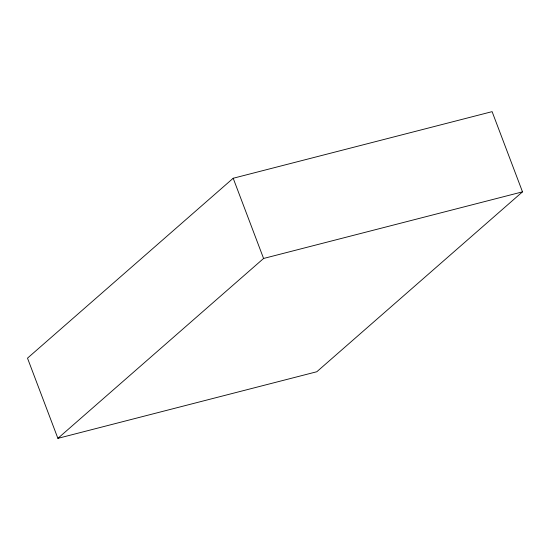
<?xml version="1.0" encoding="UTF-8"?>
<svg xmlns="http://www.w3.org/2000/svg" width="550" height="550" viewBox="0 0 550 550"><rect width="100%" height="100%" fill="white"/><g stroke="black" fill="none" stroke-linecap="round" stroke-linejoin="round"><path stroke-width="0.82" d="M233.193 178.255L27.5 358.153L57.894 438.357L316.807 371.745L522.5 191.847L492.106 111.643L233.193 178.255L263.587 258.466L57.894 438.357M263.587 258.466L522.5 191.847"/></g></svg>
